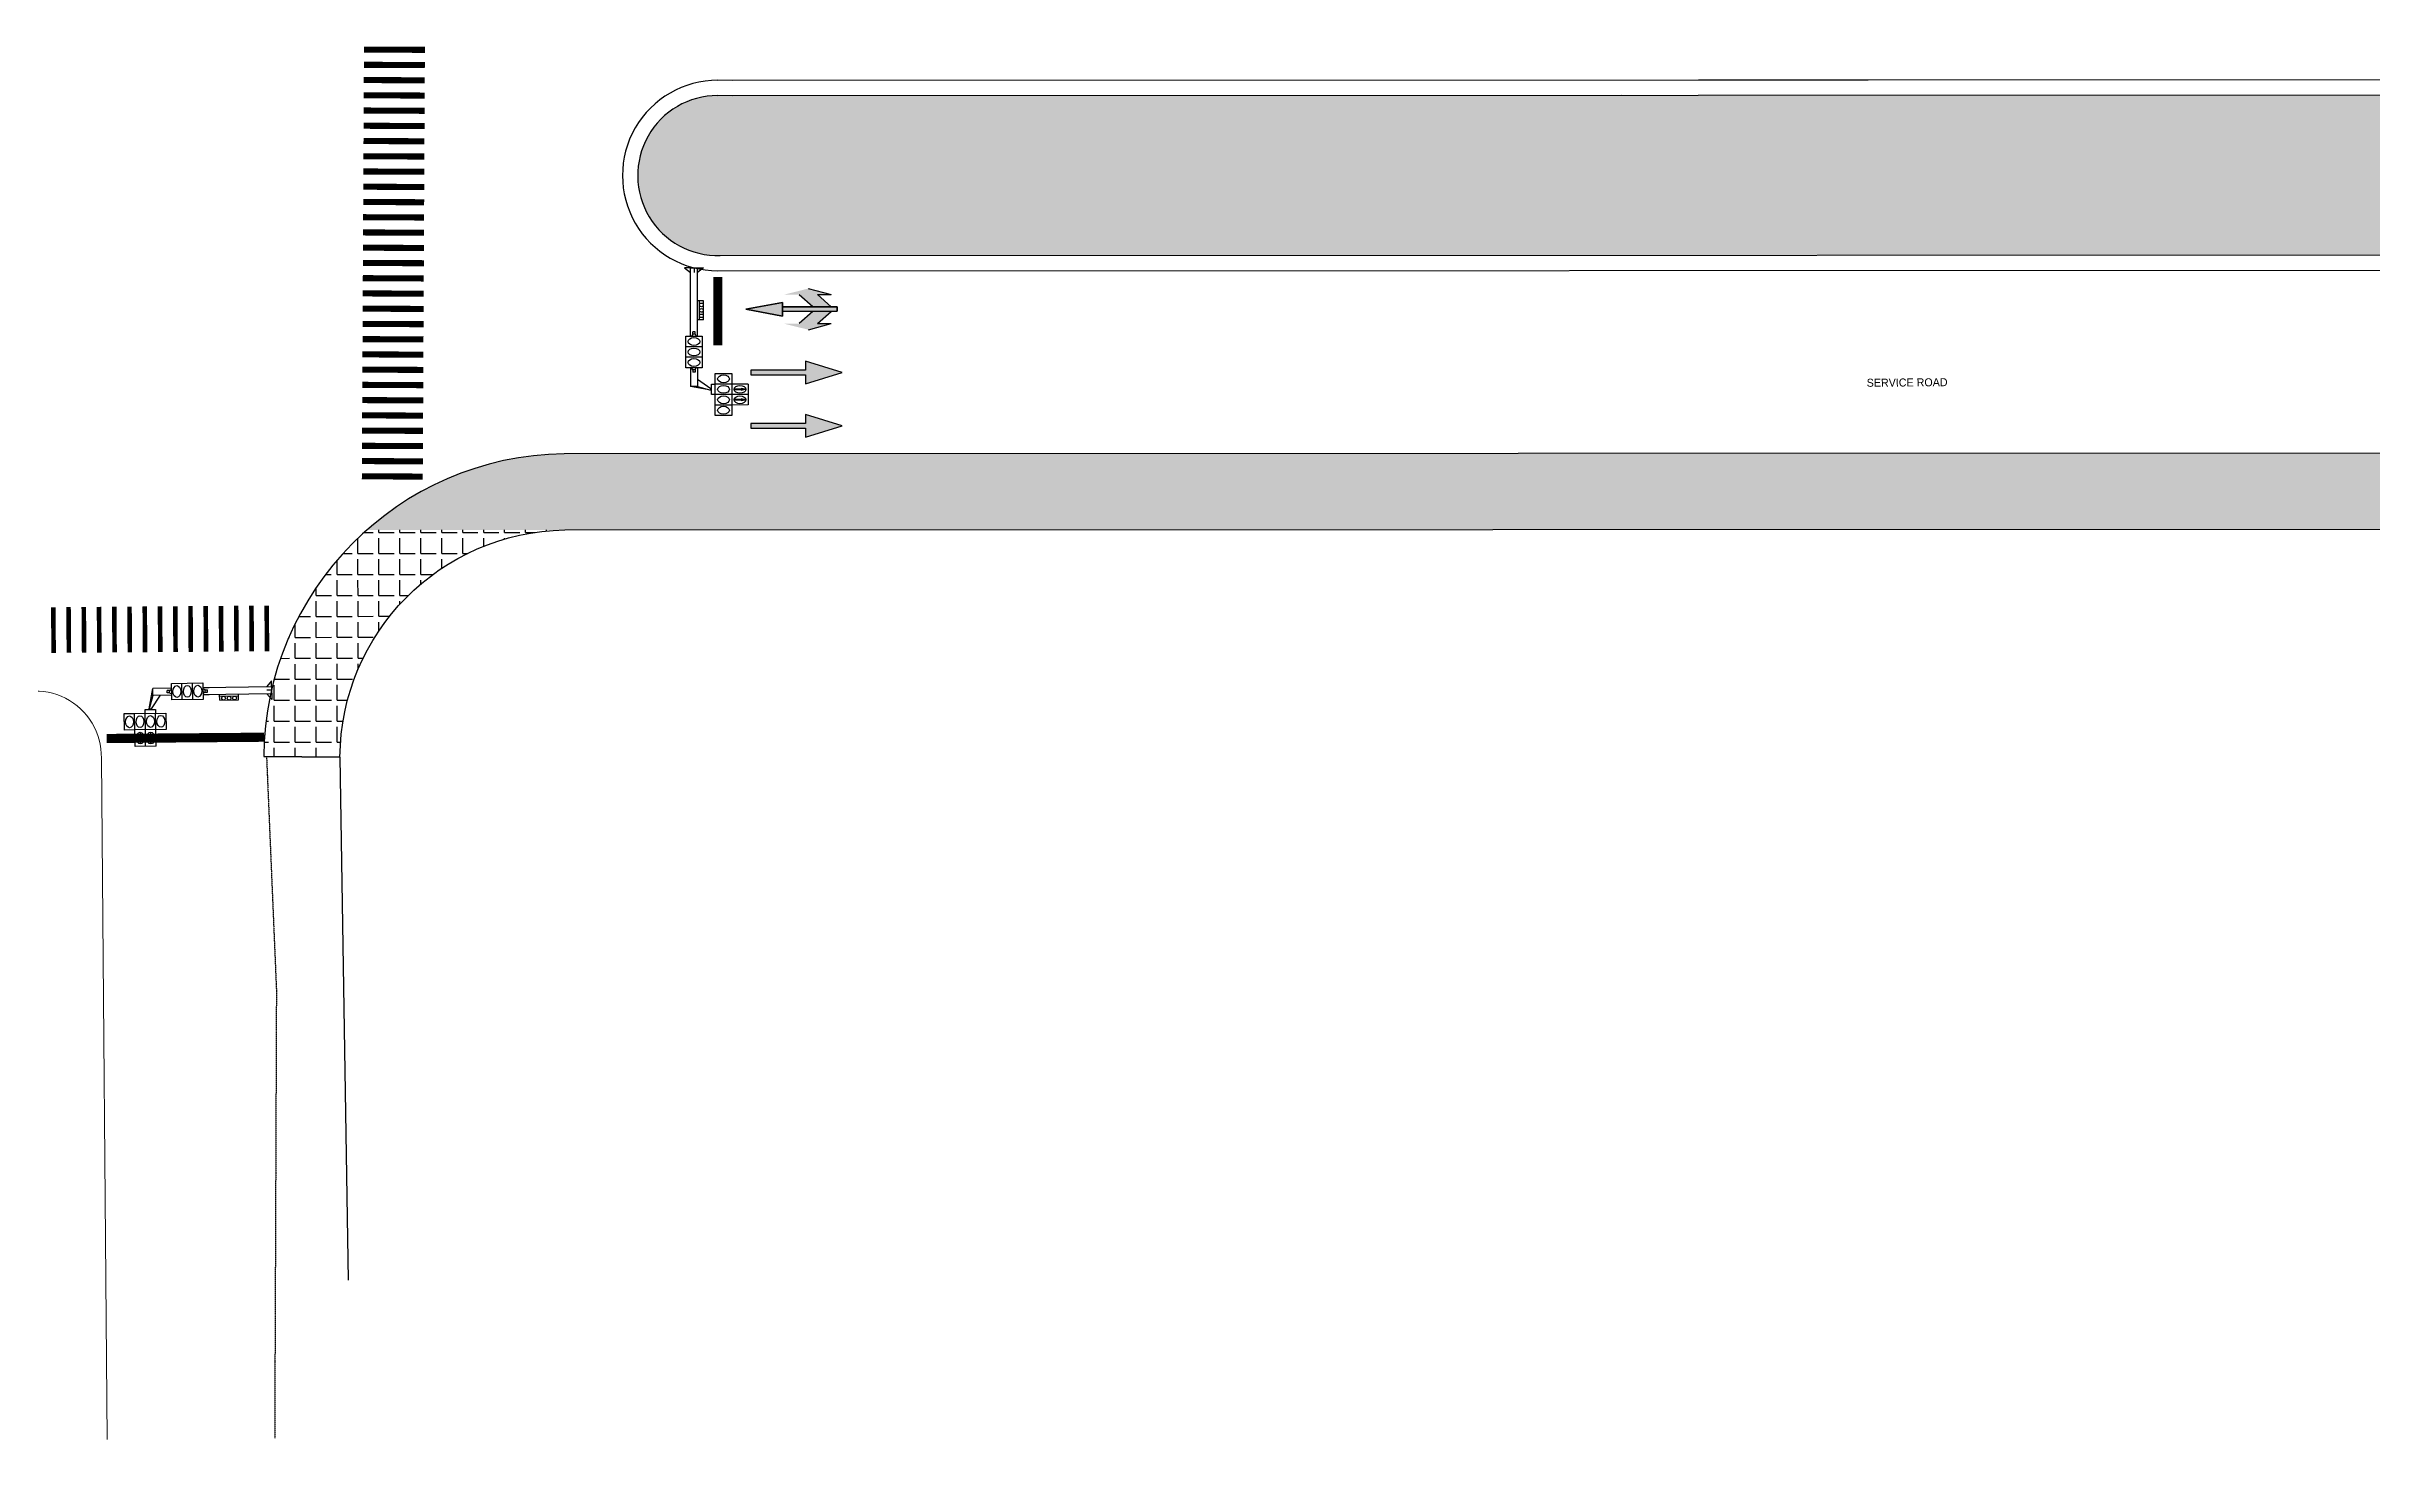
# Model space of a CAD drawing. Header units: millimetres. Extents: x -279082 to 374628, y -152794 to 60776.
# Drawn here: x -144138 to 8405, y -151534 to -60137 of the extents above; entities that cross this region are included whole.
import ezdxf

# ---------------------------------------------------------------- set-up
doc = ezdxf.new("R2010")
doc.units = ezdxf.units.MM
doc.header["$LTSCALE"] = 10
doc.linetypes.add('XREF-LSR PAVEMENT-HTP ONLY (Xref MB Ham rev10)$0$HIDDEN', pattern=[0.375, 0.25, -0.125])
for name, color, linetype in [('8', 8, 'Continuous'), ('TEXT', 7, 'Continuous'), ('XREF-LSR PAVEMENT-HTP ONLY (Xref MB Ham rev10)$0$0-vach 7.3', 7, 'Continuous'), ('XREF-LSR PAVEMENT-HTP ONLY (Xref MB Ham rev10)$0$1', 1, 'Continuous'), ('XREF-LSR PAVEMENT-HTP ONLY (Xref MB Ham rev10)$0$3', 3, 'Continuous'), ('XREF-LSR PAVEMENT-HTP ONLY (Xref MB Ham rev10)$0$bhviahe', 40, 'Continuous'), ('XREF-LSR PAVEMENT-HTP ONLY (Xref MB Ham rev10)$0$DUONGCU', 32, 'XREF-LSR PAVEMENT-HTP ONLY (Xref MB Ham rev10)$0$HIDDEN'), ('XREF-LSR PAVEMENT-HTP ONLY (Xref MB Ham rev10)$0$HA-VACH 1.14', 7, 'Continuous'), ('XREF-LSR PAVEMENT-HTP ONLY (Xref MB Ham rev10)$0$MEPLE', 5, 'Continuous'), ('XREF-LSR PAVEMENT-HTP ONLY (Xref MB Ham rev10)$0$SONGHANHPHAI', 7, 'Continuous'), ('XREF-LSR PAVEMENT-HTP ONLY (Xref MB Ham rev10)$0$TCGT', 7, 'Continuous'), ('XREF-LSR PAVEMENT-HTP ONLY (Xref MB Ham rev10)$0$vach son', 7, 'Continuous')]:
    doc.layers.add(name, color=color, linetype=linetype)
for name, color, linetype, lineweight in [('XREF-LSR PAVEMENT-HTP ONLY (Xref MB Ham rev10)$0$0-VACH 7.1', 7, 'Continuous', 18), ('XREF-LSR PAVEMENT-HTP ONLY (Xref MB Ham rev10)$0$2', 2, 'Continuous', 30), ('XREF-LSR PAVEMENT-HTP ONLY (Xref MB Ham rev10)$0$DaiPhanCach', 2, 'Continuous', 13)]:
    doc.layers.add(name, color=color, linetype=linetype, lineweight=lineweight)
doc.styles.add('2', font='vn_uni.shx', dxfattribs={"width": 0.7, "height": 0.656})
pattern_1 = [(0.05525162449944637, (-749341.5513090694, -80255.1236183682), (-1.325943595809179, 1374.999360681153), [999.9999999999983, -374.9999999999991]), (90.0552516244992, (-749341.5513090694, -80255.1236183682), (-1374.999360681153, -1.325943595809066), [999.9999999999982, -374.9999999999991])]

# ---------------------------------------------------------------- blocks, each defined once
blk = doc.blocks.new('XREF-LSR PAVEMENT-HTP ONLY (Xref MB Ham rev10)$0$tu')
at = {"layer": 'XREF-LSR PAVEMENT-HTP ONLY (Xref MB Ham rev10)$0$3'}
for points in [[(25.1212678384564, 11.7728149251267), (24.94022838807757, 10.9036488815795), (25.0848228971874, 10.90436725823501), (25.08437842646821, 9.601965148468176), (25.15667568136081, 9.602324337019011), (25.15712015222757, 10.90472644633591), (25.30171466186006, 10.9054448227644)], [(27.26703689727293, 11.79555923452046), (27.08599744681929, 10.9263931909736), (27.23059195592912, 10.92711156762911), (27.23014748528577, 9.624709458086562), (27.30244474002875, 9.625068646638079), (27.30288921104513, 10.92747075595429), (27.44748372060384, 10.92818913260774)]]:
    blk.add_hatch(color=256, dxfattribs=at).paths.add_polyline_path(points)
at = {"layer": 'XREF-LSR PAVEMENT-HTP ONLY (Xref MB Ham rev10)$0$2', "ltscale": 10}
for p, q in [((24.06831223462779, 12.37351905622525), (28.35246252005246, 12.3484287722557)), ((24.03008700284439, 4.858956279156859), (24.03400381806102, 5.62033480584171)), ((26.17217469462993, 4.849153336663734), (24.03008700284439, 4.858956279156859)), ((26.17564649043521, 5.607792196696106), (26.17217469462993, 4.849153336663734)), ((22.97727383388552, 1.976482278356785), (24.90662525350176, 4.735375813825978)), ((24.5123981959239, 1.968965634668781), (25.29569641787974, 4.733595287952962)), ((25.29569641787974, 4.733595287952962), (24.90662525350073, 4.735375813601356))]:
    blk.add_line(p, q, dxfattribs=at)
at = {"layer": 'XREF-LSR PAVEMENT-HTP ONLY (Xref MB Ham rev10)$0$2'}
for p, q in [((30.45977052783667, 5.582702069556083), (28.31772163573726, 5.595247057046484)), ((28.33510777417644, 8.97488887446348), (30.47714097116216, 8.959292928468178)), ((30.47714097116216, 8.959292928468178), (30.45977052783667, 5.582702069556083))]:
    blk.add_line(p, q, dxfattribs=at)
blk.add_ellipse((29.3974181785535, 7.277270070057105), major_axis=(0.005518750464060574, 1.205928879884564), ratio=0.6661122336166712, start_param=3.141592653094779, end_param=9.424777960274366, dxfattribs=at)
at = {"layer": 'XREF-LSR PAVEMENT-HTP ONLY (Xref MB Ham rev10)$0$3'}
for p, q in [((25.1212678384564, 11.7728149251267), (24.94022838807757, 10.9036488815795)), ((24.94022838807757, 10.9036488815795), (25.0848228971874, 10.90436725823501)), ((25.0848228971874, 10.90436725823501), (25.08437842646821, 9.601965148468176)), ((25.08437842646821, 9.601965148468176), (25.15667568136081, 9.602324337019011)), ((25.30171466186006, 10.9054448227644), (25.1212678384564, 11.7728149251267)), ((25.15667568136081, 9.602324337019011), (25.15712015222757, 10.90472644633591)), ((25.15712015222757, 10.90472644633591), (25.30171466186006, 10.9054448227644)), ((27.26703689727293, 11.79555923452046), (27.08599744681929, 10.9263931909736)), ((27.08599744681929, 10.9263931909736), (27.23059195592912, 10.92711156762911)), ((27.23059195592912, 10.92711156762911), (27.23014748528577, 9.624709458086562)), ((27.23014748528577, 9.624709458086562), (27.30244474002875, 9.625068646638079)), ((27.44748372060384, 10.92818913260774), (27.26703689727293, 11.79555923452046)), ((27.30244474002875, 9.625068646638079), (27.30288921104513, 10.92747075595429)), ((27.30288921104513, 10.92747075595429), (27.44748372060384, 10.92818913260774))]:
    blk.add_line(p, q, dxfattribs=at)
at = {"layer": 'XREF-LSR PAVEMENT-HTP ONLY (Xref MB Ham rev10)$0$TCGT'}
for p, q in [((24.06831223462677, 12.37351905600062), (24.05094179111768, 8.996928197116384)), ((26.21038737722585, 12.36097391379174), (26.19301693379466, 8.984383055581029)), ((28.35246252012726, 12.34842877225536), (28.33509207661921, 8.971837913595744)), ((21.89148977895121, 5.632882518160086), (21.9088602223824, 9.009473376370801)), ((28.31772163326078, 5.595247054935443), (21.89148977895121, 5.632882518160086)), ((21.9088602223824, 9.009473376370801), (28.33509207669402, 8.9718379135954)), ((24.05094179126731, 8.996928197115698), (24.03357134776028, 5.620337338680704)), ((26.19301693386845, 8.984383055356064), (26.17564649043521, 5.607792196696106)), ((28.33509207669402, 8.9718379135954), (28.31772163326078, 5.595247054935443)), ((0.1539006482263053, 0.6682629456845773), (0.1476969184556571, -0.5376623609316828)), ((0.1476969184556571, -0.5376623609316828), (1.1178354265713, 0.6626176262673602)), ((0.1539006482263053, 0.6682629456845773), (0.1675488538727937, 3.321298620554135)), ((14.2081111594391, 0.578442941778818), (0.1539006482263053, 0.6682629456845773)), ((0.157622886239551, 1.391818129923195), (1.130423285405499, 1.386120888410476)), ((14.21555563516223, 2.025553309358935), (0.1613451241759292, 2.115373313712911)), ((0.1675488538727937, 3.321298620554135), (1.125279902147893, 2.109727994522027)), ((6.967986908325341, 3.276913211954597), (6.961783178555721, 2.070987905562959)), ((10.8195074846386, 2.434302725844347), (6.963768371930896, 2.456884003285512)), ((10.82372602095617, 3.25433193406453), (6.967986908325341, 3.276913211954597)), ((10.82372602095617, 3.25433193406453), (10.81752229096212, 2.048406627673919)), ((14.2081111594391, 0.578442941778818), (12.92286478856181, 0.5859700343339664)), ((14.21555563516223, 2.025553309358935), (12.93030926435976, 2.033080401913741)), ((13.31311984097141, 1.548453802106302), (13.31063834921298, 1.066083679504038)), ((13.7711963375877, 1.063386404807145), (13.31063834921298, 1.066083679504038)), ((13.7736778295716, 1.545756527633004), (13.31311984097141, 1.548453802106302)), ((13.7736778295716, 1.545756527633004), (13.7711963375877, 1.063386404807145)), ((13.7711963375877, 1.063386404807145), (14.2093519054664, 0.8196280027423328)), ((13.7736778295716, 1.545756527633004), (14.21431488943316, 1.784368248169429)), ((14.20314817562197, -0.386297303648963), (14.22051861912796, 2.99029355456141)), ((14.22051861912796, 2.99029355456141), (20.64675047336478, 2.952658091786353)), ((16.36260018801287, 2.977748375306309), (16.34522974443, -0.3988424833529656)), ((18.5046753305392, 2.965203233547015), (18.48730488710596, -0.4113876251129431)), ((20.64675047336478, 2.952658091786353), (20.62938003000635, -0.4239327668739479)), ((20.63434301389829, 0.5408074785534908), (24.50495372027352, 0.5218552666390777)), ((21.07622081933931, 1.020604260280107), (20.6355837598518, 0.7819925397419698)), ((21.07870231124839, 1.502974383106308), (20.6405467435931, 1.746732784945471)), ((20.64178748969624, 1.987917846133266), (24.51239819599871, 1.968965634668438)), ((21.07870231124839, 1.502974383106308), (21.07622081933931, 1.020604260280107)), ((21.07622081933931, 1.020604260280107), (21.53677880778884, 1.017906985582871)), ((21.07870231124839, 1.502974383106308), (21.53926029977274, 1.500277108408731)), ((21.53926029977274, 1.500277108408731), (21.53677880778884, 1.017906985582871)), ((25.29569641787974, 4.733595287952962), (24.50495372027352, 0.5218552666390779)), ((24.51239819599871, 1.968965634668438), (24.50495372027352, 0.5218552666390777)), ((20.62938003000635, -0.4239327668739479), (14.20314817562197, -0.386297303648963))]:
    blk.add_line(p, q, dxfattribs=at)
for centre, major_axis, ratio, start_param, end_param in [((25.1306645842476, 10.67895105567835), (0.005518750695038667, 1.205928879790008), 0.6661122337214485, 3.141592653589783, 9.424777960769369), ((27.27273972699734, 10.6664059136934), (0.005518750695038667, 1.205928879790008), 0.6661122337214485, 3.141592653589783, 9.424777960769369), ((22.97121578492172, 7.31490535752644), (0.0055187506950604, 1.20592887979001), 0.6661122337214475, 3.141592653589806, 9.424777960769394), ((25.11329414088917, 7.302360197018041), (0.00551875069504346, 1.205928879790008), 0.6661122337214485, 3.141592653589789, 9.424777960769376), ((27.25536928363994, 7.289815055257725), (0.0055187506950604, 1.20592887979001), 0.6661122337214475, 3.141592653589806, 9.424777960769394), ((7.769156621945125, 2.862194174773001), (-0.0001105580827388852, 0.3951290749997266), 0.9401824684373751, 4.706619756398767, 10.98980506357835), ((8.898692063194128, 2.855579009043669), (-0.0001105580827345051, 0.3951290749997267), 0.9401824684373753, 4.706619756398776, 10.98980506357836), ((10.01833777101778, 2.84902176280132), (-0.0001105580827421619, 0.3951290749997267), 0.9401824684373707, 4.706619756398757, 10.98980506357834), ((15.28287418159247, 1.295725535717389), (0.005518750695041424, 1.205928879790008), 0.6661122337214486, 3.141592653589786, 9.424777960769372), ((17.42495253748512, 1.283180375209336), (0.005518750695062492, 1.205928879790008), 0.6661122337214486, 3.141592653589813, 9.424777960769399), ((19.56702768031069, 1.270635233448673), (0.005518750695041778, 1.205928879790008), 0.6661122337214486, 3.141592653589788, 9.424777960769374)]:
    blk.add_ellipse(centre, major_axis=major_axis, ratio=ratio, start_param=start_param, end_param=end_param, dxfattribs=at)
blk = doc.blocks.new('XREF-LSR PAVEMENT-HTP ONLY (Xref MB Ham rev10)$0$thang')
blk.add_hatch(color=256).paths.add_polyline_path([(607234.4698130144, 1194479.239369584), (607231.9560521464, 1194479.298583576), (607232.1214810496, 1194478.721839892), (607228.6610189404, 1194477.729266473), (607228.7437333919, 1194477.440894631), (607232.204195501, 1194478.43346805), (607232.3696244045, 1194477.856724365)])
blk.add_lwpolyline([(607232.1214810493, 1194478.721839892), (607228.6610189404, 1194477.729266473), (607228.7437333921, 1194477.440894631), (607232.204195501, 1194478.43346805), (607232.3696244045, 1194477.856724365), (607234.4698130144, 1194479.239369584), (607231.9560521462, 1194479.298583577)], close=True)
blk = doc.blocks.new('XREF-LSR PAVEMENT-HTP ONLY (Xref MB Ham rev10)$0$18')
at = {"layer": 'XREF-LSR PAVEMENT-HTP ONLY (Xref MB Ham rev10)$0$vach son', "ltscale": 5}
h = blk.add_hatch(color=256, dxfattribs=at)
h.paths.add_polyline_path([(611732.79587184, 1199854.133988712), (611732.081607056, 1199854.681552241), (611733.8989088573, 1199856.312476568)])
h.paths.add_polyline_path([(611732.3196953177, 1199854.499031065), (611732.5577835793, 1199854.316509889), (611730.3675294644, 1199851.459450751), (611730.129441203, 1199851.641971928)])
blk.add_hatch(color=256, dxfattribs=at).paths.add_polyline_path([(611732.5234412967, 1199852.95679646), (611733.1318452172, 1199853.750423998), (611732.4758499593, 1199852.237258369), (611731.245793063, 1199851.290178629), (611731.7933565916, 1199852.004443414), (611730.6108910327, 1199851.776901766), (611731.3409757374, 1199852.729254812)])
for p, q in [((611732.081607056, 1199854.681552241), (611732.79587184, 1199854.133988712)), ((611732.4758499593, 1199852.237258369), (611731.2457930634, 1199851.29017863)), ((611731.3409757374, 1199852.729254812), (611732.5234412963, 1199852.95679646)), ((611731.7933565916, 1199852.004443414), (611730.6108910327, 1199851.776901766)), ((611731.7933565916, 1199852.004443414), (611731.2457930634, 1199851.29017863))]:
    blk.add_line(p, q, dxfattribs=at)
blk.add_lwpolyline([(611732.79587184, 1199854.133988712), (611733.8989088573, 1199856.312476568), (611732.081607056, 1199854.681552241)], dxfattribs=at)
blk.add_lwpolyline([(611730.129441203, 1199851.641971928), (611730.3675294643, 1199851.459450751), (611732.557783579, 1199854.316509889), (611732.3196953174, 1199854.499031065)], close=True, dxfattribs=at)

msp = doc.modelspace()

# ---------------------------------------------------------------- hatches: boundary and pattern name
at = {"layer": '8', "extrusion": (-0.0001535921144015756, -1.230467260348268e-15, 0.9999999882047311)}
h = msp.add_hatch(dxfattribs=at)
h.set_pattern_fill('GRASS', color=256, scale=2000, angle=-31.1354683121665, style=0, pattern_type=2)
h.set_pattern_definition([(58.86453168783351, (-1145878905.537602, -711158317.9140278), (-479.2541704622405, 1941.730011609236), [374.999999999999, -2453.427125999992]), (13.8645316878335, (-1145878905.537602, -711158317.9140278), (-479.2541705886763, 1941.7300121215), [375, -1625]), (103.8645316878333, (-1145878905.537602, -711158317.9140278), (-1941.7300121215, -479.2541705886763), [374.9999999999995, -1624.999999999998])])
edge = h.paths.add_edge_path()
edge.add_line((187913.0948574439, -63259.75616423404), (187915.9920997455, -73758.74473688923))
edge.add_line((92894.49347094077, -63290.45759315896), (187913.0948574439, -63259.75616423404))
edge.add_line((-99939.88368899027, -73850.33347427196), (187916.5159262157, -73759.49515581186))
edge.add_line((-100099.7885040251, -63352.71978120408), (92894.49347093706, -63290.45759315913))
edge.add_arc((-100098.1342285441, -68602.7193034082), 5249.999782728595, 90.01805389803548, 271.7273260932743)
at = {"layer": 'XREF-LSR PAVEMENT-HTP ONLY (Xref MB Ham rev10)$0$bhviahe', "extrusion": (-0.0001535921144015756, -1.230467260348268e-15, 0.9999999882047311)}
h = msp.add_hatch(dxfattribs=at)
h.set_pattern_fill('ANGLE', color=256, scale=5000, angle=-31.12187335986736, style=0)
h.set_pattern_definition(pattern_1)
h.paths.add_polyline_path([(-115209.8446156071, -87576.0693939346, 0.1138995012545592), (-123119.4237451459, -91860.14766435078), (-115208.4633456694, -91857.5954818617)])
h.paths.add_polyline_path([(205384.3811047135, -91754.14097489699), (205382.7680552651, -86754.16795238628), (-110181.1122065985, -86855.97287346752, 0.06375849808484318), (-115209.8449830873, -87576.06949540766), (-115208.4633452613, -91857.59549686892)])
h = msp.add_hatch(dxfattribs=at)
h.set_pattern_fill('ANGLE', color=256, scale=5000, angle=-31.12187335986736, style=0)
h.set_pattern_definition(pattern_1)
h.paths.add_polyline_path([(-115191.6561595237, -92824.4066737571, -0.08635846658106476), (-110140.5058827107, -91855.96049102422), (-123119.4237454733, -91860.1476644318, 0.1565620195410405), (-129373.1579467723, -102364.8488500362), (-129363.3130007422, -102982.2122845222), (-129477.355769573, -102844.0358198731, 0.04891098803696746), (-129883.0194864961, -106726.4405707631), (-125720.248722153, -106752.9406265925, -0.4224332565763), (-124854.372291733, -105921.6186462709, -0.2948082784083775)])

# ---------------------------------------------------------------- linework, layer by layer
at = {"layer": 'XREF-LSR PAVEMENT-HTP ONLY (Xref MB Ham rev10)$0$0-VACH 7.1', "ltscale": 6, "extrusion": (-0.0001535921144015756, -1.230467260348268e-15, 0.9999999882047311), "const_width": 600}
for points, elevation in [([(-100095.9888370432, -75252.71874006416), (-100094.5370868658, -79752.71844659044)], 8.639556413097988), ([(-140189.1176973806, -105539.4065826593), (-129855.529186439, -105456.2966308267)], 8.639556413097981)]:
    msp.add_lwpolyline(points, dxfattribs=dict(at, elevation=elevation))
at = {"layer": 'XREF-LSR PAVEMENT-HTP ONLY (Xref MB Ham rev10)$0$0-vach 7.3', "extrusion": (-0.0001535921144015756, -1.230467260348268e-15, 0.9999999882047311), "const_width": 300}
for points, elevation in [([(-143692.6052143986, -96925.99983726747), (-143668.9878379826, -99925.9068720149)], 8.639556413097983), ([(-142692.6362026865, -96918.1273784012), (-142669.0188265983, -99918.03441322941)], 8.639556413097985), ([(-141692.6671909965, -96910.25491980059), (-141669.0498149066, -99910.16195462874)], 8.63955641309798), ([(-140692.6981792831, -96902.38246093431), (-140669.0808031948, -99902.28949576247)], 8.639556413097981), ([(-139692.7291677957, -96894.51000221047), (-139669.111791789, -99894.41703671144)], 8.639556413097981), ([(-138692.7601558804, -96886.63754346737), (-138669.1427795876, -99886.54457841886)], 8.639556413097981), ([(-137692.7911443513, -96878.76508421227), (-137669.1737681818, -99878.67211936778)], 8.639556413097983), ([(-136692.8221325583, -96870.89262567335), (-136669.2047565501, -99870.79966017415)], 8.639556413097985), ([(-135692.8531209478, -96863.02016674532), (-135669.2357450637, -99862.92720145037)], 8.639556413097981), ([(-134692.8841090316, -96855.14770800222), (-134669.2667330666, -99855.05474303462)], 8.639556413097981), ([(-133692.9150977494, -96847.27524915527), (-133669.2977213334, -99847.18228390251)], 8.639556413097981), ([(-132692.9460860374, -96839.40279028894), (-132669.3287099482, -99839.30982511715)], 8.639556413097983), ([(-131692.9770743467, -96831.53033168832), (-131669.3596981548, -99831.43736657823)], 8.639556413097981), ([(-130693.0080627577, -96823.65787302624), (-130669.3906865456, -99823.5649076502)], 8.639556413097987), ([(-129693.039051271, -96815.78541430246), (-129669.4216747527, -99815.69244911129)], 8.639556413097987)]:
    msp.add_lwpolyline(points, dxfattribs=dict(at, elevation=elevation))
at = {"layer": 'XREF-LSR PAVEMENT-HTP ONLY (Xref MB Ham rev10)$0$1', "extrusion": (-0.0001535921144015756, -1.230467260348268e-15, 0.9999999882047311)}
for p, q in [((-100096.0964977775, -74852.71875388312, -6.734414770866142), (327950.4530892886, -74714.58916593515, 59.01016061798531)), ((-110140.5059019539, -91855.96049063912, -8.277156867386648), (327919.4397576399, -91714.63645101592, 59.00539721472543)), ((-124883.1206563485, -106758.2697541933, -10.54150626604894), (-129883.0192864669, -106726.4405705244, -11.30945127750046))]:
    msp.add_line(p, q, dxfattribs=at)
at = {"layer": 'XREF-LSR PAVEMENT-HTP ONLY (Xref MB Ham rev10)$0$1', "extrusion": (-0.0001535917061164674, 1.699745147751979e-11, 0.9999999882047939), "elevation": 9.120210181056027}
msp.add_lwpolyline([(-100100.1927537926, -62352.71985947155), (92937.83743077757, -62290.44355782874)], dxfattribs=at)
at = {"layer": 'XREF-LSR PAVEMENT-HTP ONLY (Xref MB Ham rev10)$0$1', "extrusion": (-0.0001535917061138907, 1.693544873525474e-11, 0.9999999882047939), "elevation": 9.599538480021302}
msp.add_lwpolyline([(-99125.7736406827, -62354.93139890903), (347936.1381146748, -62209.80603484987)], dxfattribs=at)
at = {"layer": 'XREF-LSR PAVEMENT-HTP ONLY (Xref MB Ham rev10)$0$1', "extrusion": (-0.0001535921144015756, -1.230467260348268e-15, 0.9999999882047311), "elevation": 8.639556413097983}
msp.add_lwpolyline([(327928.5665015097, -86714.63311930848), (-110181.1122100123, -86855.97287335587, 0.40800295474815), (-129883.0194865773, -106726.4405704357)], format="xyb", dxfattribs=at)
at = {"layer": 'XREF-LSR PAVEMENT-HTP ONLY (Xref MB Ham rev10)$0$1', "extrusion": (-0.0001535921144015756, -1.230467260348268e-15, 0.9999999882047311)}
msp.add_arc((-100098.1342285441, -68602.7193034082, 8.639556413097983), 6249.999782728595, 90.01805389803548, 270.0184843600625, dxfattribs=at)
at = {"layer": 'XREF-LSR PAVEMENT-HTP ONLY (Xref MB Ham rev10)$0$3', "extrusion": (-0.0001535921144015756, -1.230467260348268e-15, 0.9999999882047311), "elevation": 8.639556413097988}
msp.add_lwpolyline([(-124883.1208018792, -106758.2697542357, -0.4072914474803726), (-110140.5023811248, -91855.47325471675, -0.3100792552468982)], format="xyb", dxfattribs=at)
at = {"layer": 'XREF-LSR PAVEMENT-HTP ONLY (Xref MB Ham rev10)$0$DaiPhanCach', "ltscale": 0.3, "extrusion": (-0.0001535921144015756, -1.230467260348268e-15, 0.9999999882047311), "elevation": 8.639556413097987}
msp.add_lwpolyline([(-140153.3843202629, -151534.0351939227), (-140534.5680599155, -106835.204097816)], dxfattribs=at)
at = {"layer": 'XREF-LSR PAVEMENT-HTP ONLY (Xref MB Ham rev10)$0$DaiPhanCach', "ltscale": 0.3, "extrusion": (-0.0001535921144015756, -1.230467260348268e-15, 0.9999999882047311)}
msp.add_arc((-144864.0132369627, -106753.5942500301, 8.639556413098013), 4330, 359.0924248618856, 190.3995174474603, dxfattribs=at)
at = {"layer": 'XREF-LSR PAVEMENT-HTP ONLY (Xref MB Ham rev10)$0$DUONGCU', "extrusion": (-0.0001535917061124537, 1.690077194553968e-11, 0.9999999882047939), "elevation": 9.120053854749573}
msp.add_lwpolyline([(-129701.8506540653, -106727.5938850888), (-129054.3991795008, -122041.7844049148), (-129167.3324301227, -151446.309119797)], dxfattribs=at)
at = {"layer": 'XREF-LSR PAVEMENT-HTP ONLY (Xref MB Ham rev10)$0$HA-VACH 1.14', "extrusion": (-0.0001535921144015756, -1.230467260348268e-15, 0.9999999882047311), "const_width": 399.9999999999999}
for points, elevation in [([(-123309.8681276528, -60337.41074151432), (-119309.9031345371, -60357.18378655685)], 8.639556413097985), ([(-123319.7546158224, -62337.38630575946), (-119319.7896227068, -62357.15935080216)], 8.639556413097985), ([(-123314.8113717377, -61337.39852363695), (-119314.846378622, -61357.17156867954)], 8.63955641309799), ([(-123324.6978600096, -63337.37408782067), (-119324.7328668936, -63357.14713286326)], 8.639556413097988), ([(-123334.5843481788, -65337.34965206592), (-119334.6193550633, -65357.1226971084)], 8.639556413097988), ([(-123329.6411040944, -64337.36186994318), (-119329.6761109784, -64357.13491498577)], 8.639556413097981), ([(-123339.5275922637, -66337.33743418861), (-119339.5625992503, -66357.1104791695)], 8.639556413097988), ([(-123349.4140805355, -68337.31299837216), (-119349.4490874196, -68357.08604341475)], 8.639556413097985), ([(-123344.4708364504, -67337.32521624953), (-119344.505843335, -67357.09826129212)], 8.639556413097987), ([(-123359.3005688067, -70337.28856255577), (-119359.3355756913, -70357.06160759847)], 8.63955641309799), ([(-123354.3573246204, -69337.30078049484), (-119354.3923315045, -69357.07382553731)], 8.63955641309799), ([(-123364.2438128918, -71337.27634467845), (-119364.2788197763, -71357.04938972098)], 8.639556413097985), ([(-123374.1303009385, -73337.25190871963), (-119374.1653079247, -73357.02495370051)], 8.639556413097987), ([(-123369.1870569768, -72337.26412680108), (-119369.2220638612, -72357.03717184367)], 8.63955641309799), ([(-123379.0735451254, -74337.23969078073), (-119379.1085520096, -74357.0127358232)], 8.639556413097985), ([(-123388.9600332947, -76337.21525502598), (-119388.9950401792, -76356.98830006845)], 8.639556413097987), ([(-123384.0167892103, -75337.22747290335), (-119384.0517960945, -75357.00051794582)], 8.639556413097988), ([(-123393.9032773795, -77337.20303714866), (-119393.9382843663, -77356.97608212943)], 8.639556413097981), ([(-123403.7897656515, -79337.17860133221), (-119403.8247725355, -79356.95164637468)], 8.639556413097983), ([(-123398.8465215663, -78337.19081920959), (-119398.8815284511, -78356.96386425206)], 8.639556413097987), ([(-123408.7330097362, -80337.1663834549), (-119408.7680167224, -80356.93942843578)], 8.639556413097983), ([(-123418.6194980077, -82337.14194763845), (-119418.6545048922, -82356.91499268115)], 8.639556413097988), ([(-123413.6762539231, -81337.15416551582), (-119413.7112608071, -81356.92721055853)], 8.639556413097985), ([(-123423.5627420927, -83337.12972976113), (-119423.5977489771, -83356.90277480384)], 8.639556413097983), ([(-123433.4492303647, -85337.10529394474), (-119433.4842372485, -85356.87833898739)], 8.63955641309799), ([(-123428.5059861774, -84337.11751188376), (-119428.5409931638, -84356.89055686476)], 8.639556413097987), ([(-123438.3924744495, -86337.09307606737), (-119438.4274813336, -86356.86612111007)], 8.639556413097981), ([(-123448.2789627207, -88337.06864025121), (-119448.3139696054, -88356.84168529368)], 8.639556413097985), ([(-123443.3357185342, -87337.08085819011), (-119443.3707254183, -87356.8539032327)], 8.639556413097988)]:
    msp.add_lwpolyline(points, dxfattribs=dict(at, elevation=elevation))
at = {"layer": 'XREF-LSR PAVEMENT-HTP ONLY (Xref MB Ham rev10)$0$MEPLE', "ltscale": 0.01, "extrusion": (-0.0001535917061164674, 1.699745147751979e-11, 0.9999999882047939), "elevation": 9.120210146360412}
msp.add_lwpolyline([(-100099.7885040251, -63352.71978120408), (92894.49347093707, -63290.45759315913)], dxfattribs=at)
at = {"layer": 'XREF-LSR PAVEMENT-HTP ONLY (Xref MB Ham rev10)$0$MEPLE', "ltscale": 0.3, "extrusion": (-0.0001535917061124455, 1.690057446410991e-11, 0.9999999882047939), "elevation": 9.119513348609397}
msp.add_lwpolyline([(-99125.44902017374, -63354.93134632515), (-40827.50529688754, -63335.80265023393)], dxfattribs=at)
at = {"layer": 'XREF-LSR PAVEMENT-HTP ONLY (Xref MB Ham rev10)$0$MEPLE', "ltscale": 0.01, "extrusion": (-0.0001535921144015756, -1.230467260348268e-15, 0.9999999882047311)}
msp.add_lwpolyline([(-99939.88368899027, -73850.33347427196), (187916.5159262157, -73759.49515581186)], dxfattribs=at)
at = {"layer": 'XREF-LSR PAVEMENT-HTP ONLY (Xref MB Ham rev10)$0$MEPLE', "ltscale": 0.01, "extrusion": (-0.0001535921144015756, -1.230467260348268e-15, 0.9999999882047311), "elevation": 8.639556413097985}
msp.add_lwpolyline([(-124883.1208024107, -106758.2697541933), (-124335.8325193391, -141077.9883713509)], dxfattribs=at)
at = {"layer": 'XREF-LSR PAVEMENT-HTP ONLY (Xref MB Ham rev10)$0$MEPLE', "ltscale": 0.01, "extrusion": (-0.0001535921144015756, -1.230467260348268e-15, 0.9999999882047311)}
msp.add_arc((-100098.1342285441, -68602.7193034082, 8.639556413097983), 5249.999782728595, 90.01805389803548, 271.7273260932743, dxfattribs=at)
at = {"layer": 'XREF-LSR PAVEMENT-HTP ONLY (Xref MB Ham rev10)$0$SONGHANHPHAI', "extrusion": (-0.0001535921144015756, -1.230467260348268e-15, 0.9999999882047311), "elevation": 8.639556413097987}
msp.add_lwpolyline([(-129883.0194915046, -106726.4405705244), (-124883.1208018792, -106758.2697542357)], dxfattribs=at)

# ---------------------------------------------------------------- block references
at = {"layer": 'TEXT', "extrusion": (-0.0001535921144015756, -1.23030925721317e-15, 0.9999999882047311), "xscale": 320.0000000094888, "yscale": 320.0000000094888, "zscale": 320.0000000094888, "rotation": 270.3132326269636}
msp.add_blockref('XREF-LSR PAVEMENT-HTP ONLY (Xref MB Ham rev10)$0$tu', (-102099.6294924951, -74607.96642462394, 8.63955641309797), dxfattribs=at)
at = {"layer": 'TEXT', "extrusion": (-0.0001535921144015755, -1.230465110919742e-15, 0.9999999882047311), "xscale": 320.0000001019984, "yscale": 320.0000001019984, "zscale": 320.0000001019984, "rotation": 181.2083528198315}
msp.add_blockref('XREF-LSR PAVEMENT-HTP ONLY (Xref MB Ham rev10)$0$tu', (-129332.122127745, -101918.5024189395, 8.639556413098004), dxfattribs=at)
at = {"layer": 'XREF-LSR PAVEMENT-HTP ONLY (Xref MB Ham rev10)$0$1', "extrusion": (0.0001535921144015751, 1.230376911465214e-15, -0.9999999882047311), "xscale": 1000, "yscale": 1000, "zscale": -999.9999999999998, "rotation": 307.2876971740883}
msp.add_blockref('XREF-LSR PAVEMENT-HTP ONLY (Xref MB Ham rev10)$0$18', (-1325110875.974833, -240273745.4963564, -8.639556413487298), dxfattribs=at)
at = {"layer": 'XREF-LSR PAVEMENT-HTP ONLY (Xref MB Ham rev10)$0$1', "extrusion": (-0.0001535921144015755, -1.230307522526172e-15, 0.9999999882047311), "xscale": 1000.000000000002, "yscale": 1000.000000000002, "zscale": 1000.000000000002, "rotation": 127.6606734107963}
msp.add_blockref('XREF-LSR PAVEMENT-HTP ONLY (Xref MB Ham rev10)$0$18', (1323519211.315331, 248740497.0764419, 8.639556413691025), dxfattribs=at)
at = {"layer": 'XREF-LSR PAVEMENT-HTP ONLY (Xref MB Ham rev10)$0$TCGT', "extrusion": (-0.0001535921144015752, -1.23046017819206e-15, 0.9999999882047311), "xscale": 1000, "yscale": 1000, "zscale": 1000, "rotation": 344.013865919987}
for p in [(-912808873.3078754, -981133069.41135, 8.639556413370883), (-912808872.1787301, -981136569.4111676, 8.639556413050741)]:
    msp.add_blockref('XREF-LSR PAVEMENT-HTP ONLY (Xref MB Ham rev10)$0$thang', p, dxfattribs=at)

# ---------------------------------------------------------------- texts
at = {"extrusion": (-0.0001535921144015756, -1.230467260348268e-15, 0.9999999882047311), "style": '2'}
msp.add_text('SERVICE ROAD', height=525, rotation=0.428401135367093, dxfattribs=at).set_placement((-24713.3571612028, -82463.4485143243, 8.639556413097985))

doc.saveas('drawing.dxf')
